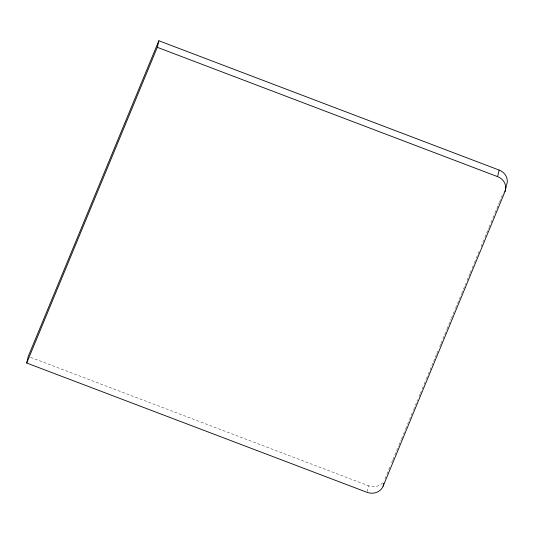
<?xml version="1.0" encoding="UTF-8"?>
<svg xmlns="http://www.w3.org/2000/svg" width="534" height="534" viewBox="0 0 534 534"><rect width="100%" height="100%" fill="white"/><g stroke="black" fill="none" stroke-linecap="round" stroke-linejoin="round"><path stroke-width="0.4" stroke-dasharray="2.67 2" d="M367.172 491.607L368.547 485.773A12.576 11.361 13.3 0 0 383.966 481.047M384.954 478.938L386.549 475.093M386.863 474.325L388.458 470.474M388.772 469.706L390.367 465.862M391.636 462.784L392.59 460.475M392.911 459.707L394.506 455.862M394.82 455.088L398.638 445.857M398.958 445.089L401.188 439.702M401.501 438.935L403.097 435.09M403.41 434.322L405.326 429.703M405.64 428.935L407.235 425.084M407.549 424.316L409.144 420.472M409.458 419.704L413.283 410.472M413.596 409.698L417.735 399.699M419.01 396.622L419.964 394.312M420.278 393.545L421.873 389.7M422.194 388.926L423.782 385.081M424.103 384.313L426.012 379.694M426.326 378.926L427.921 375.082M428.235 374.314L436.512 354.309M436.832 353.541L438.421 349.697M439.696 346.613L440.65 344.31M440.971 343.536L442.559 339.691M442.88 338.923L446.698 329.692M447.011 328.924L451.15 318.918M451.47 318.151L455.288 308.919M455.609 308.151L457.197 304.3M457.518 303.532L461.336 294.301M461.656 293.533L465.788 283.534M467.063 280.457L469.927 273.528M470.247 272.761L471.836 268.916M472.156 268.148L474.065 263.529M474.386 262.761L475.974 258.91M476.295 258.142L479.792 249.678M481.067 246.601L484.565 238.144M484.885 237.37L488.703 228.138M489.024 227.371L490.613 223.526M490.933 222.758L492.522 218.907M492.842 218.139L494.751 213.52M495.071 212.752L499.21 202.753M499.524 201.986L503.342 192.754M30.585 357.346L368.547 485.773"/><path stroke-width="0.8" d="M506.352 185.785L504.977 191.619L383.085 486.274A12.576 11.361 13.3 0 1 366.998 492.335L26.7 363.02L28.249 356.458L158.852 40.758L499.143 170.072A12.576 11.361 13.3 0 1 506.526 185.058M26.7 363.02L157.296 47.319L158.852 40.758M383.085 486.274L383.772 483.357M504.977 191.619A12.576 11.361 13.3 0 0 497.595 176.641L499.143 170.072M157.296 47.319L497.595 176.641"/></g></svg>
